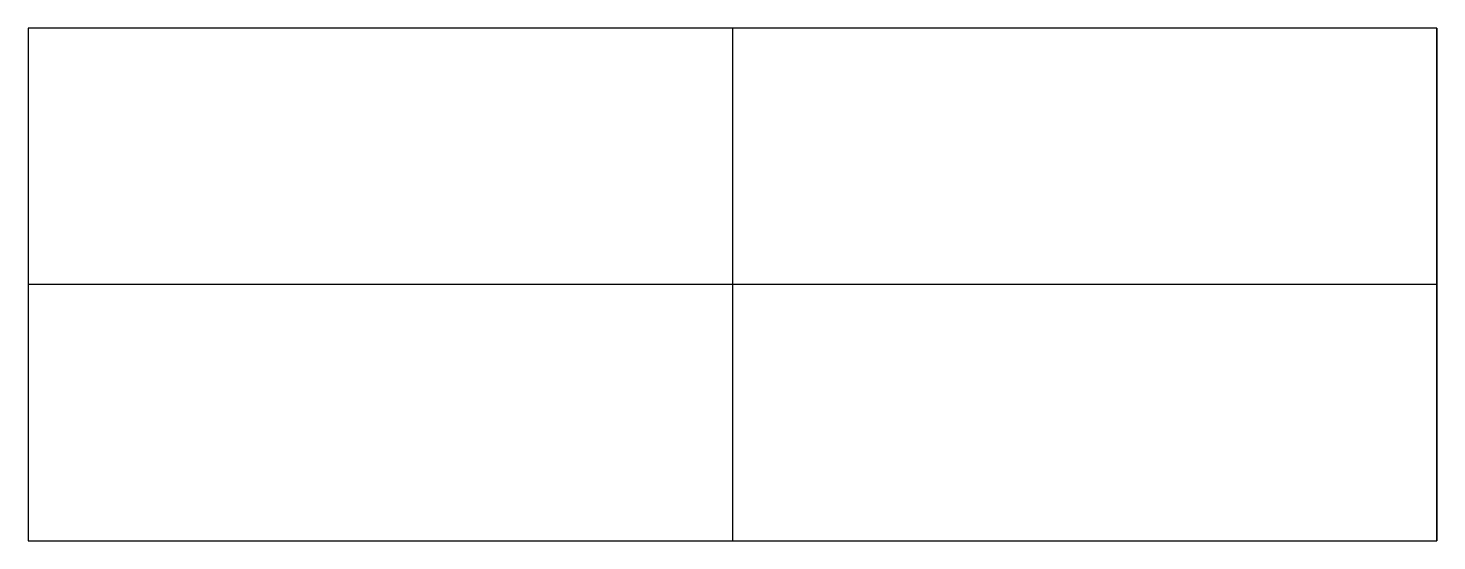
# Model space of a CAD drawing. Extents: x 0 to 121, y 0 to 44.
import ezdxf

# ---------------------------------------------------------------- set-up
doc = ezdxf.new("R2010")
doc.units = 0
doc.layers.get('0').update_dxf_attribs({"linetype": 'CONTINUOUS'})

msp = doc.modelspace()

# ---------------------------------------------------------------- linework, layer by layer
at = {"linetype": 'CONTINUOUS'}
for p, q in [((121, 44), (0, 44)), ((0, 44), (0, 0)), ((121, 44), (0, 44)), ((0, 44), (0, 0)), ((121, 44), (0, 44)), ((0, 44), (0, 0)), ((121, 44), (0, 44)), ((121, 44), (0, 44)), ((0, 44), (0, 0)), ((60.5, 44), (60.5, 0)), ((121, 44), (121, 0)), ((121, 0), (121, 44)), ((121, 0), (121, 44)), ((121, 0), (121, 44)), ((121, 0), (121, 44)), ((121, 0), (121, 44)), ((121, 22), (0, 22)), ((0, 0), (121, 0)), ((0, 0), (121, 0)), ((0, 0), (121, 0)), ((0, 0), (121, 0))]:
    msp.add_line(p, q, dxfattribs=at)

doc.saveas('drawing.dxf')
